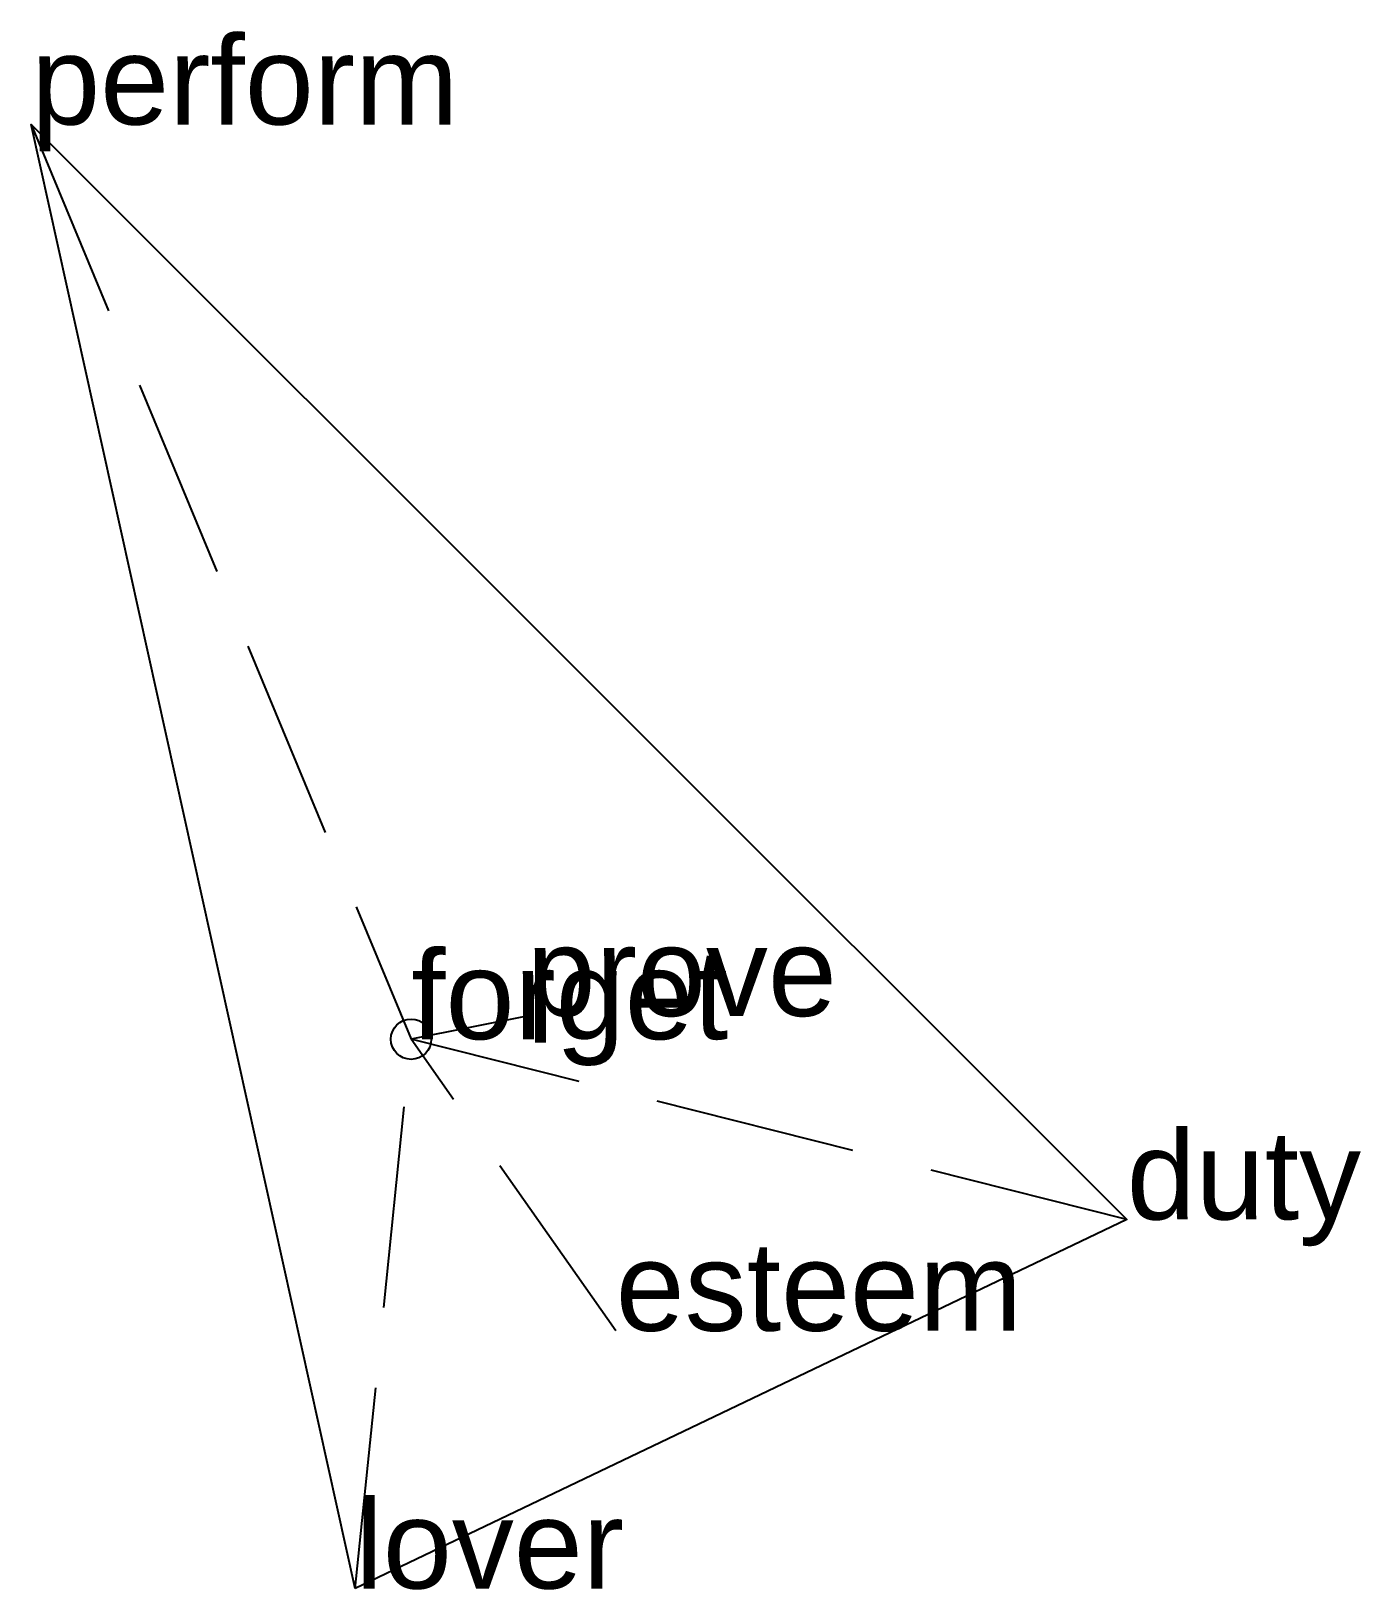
# Model space of a CAD drawing. Extents: x -0.47 to 1.18, y -0.68 to 1.25.
import ezdxf

# ---------------------------------------------------------------- set-up
doc = ezdxf.new("R2010")
doc.units = 0
doc.linetypes.add('DASHED2', pattern=[0.3, 0.25, -0.05])
doc.layers.add('TEXT', color=1, linetype='CONTINUOUS')
doc.styles.get("Standard").update_dxf_attribs({"font": 'arial.ttf'})

msp = doc.modelspace()

# ---------------------------------------------------------------- linework, layer by layer
at = {"linetype": 'DASHED2'}
for p in [(-0.4708, 1.1336), (0.1433, 0.0287), (-0.0691, -0.6808), (0, 0), (0.2536, -0.3614), (0.8869, -0.2234)]:
    msp.add_line(p, (0, 0), dxfattribs=at)
msp.add_circle((0, 0), 0.025)
at = {"layer": 'OUTLINE', "linetype": 'CONTINUOUS'}
msp.add_polyline3d([(-0.0691, -0.6808, 0), (-0.4708, 1.1336, 0), (0.8869, -0.2234, 0), (-0.0691, -0.6808, 0)], close=True, dxfattribs=at)

# ---------------------------------------------------------------- texts
at = {"layer": 'TEXT'}
for s, p in [('perform', (-0.4708, 1.1336)), ('forget', (0, 0)), ('prove', (0.1433, 0.0287)), ('duty', (0.8869, -0.2234)), ('esteem', (0.2536, -0.3614)), ('lover', (-0.0691, -0.6808))]:
    msp.add_text(s, height=0.11, dxfattribs=at).set_placement(p)

doc.saveas('drawing.dxf')
